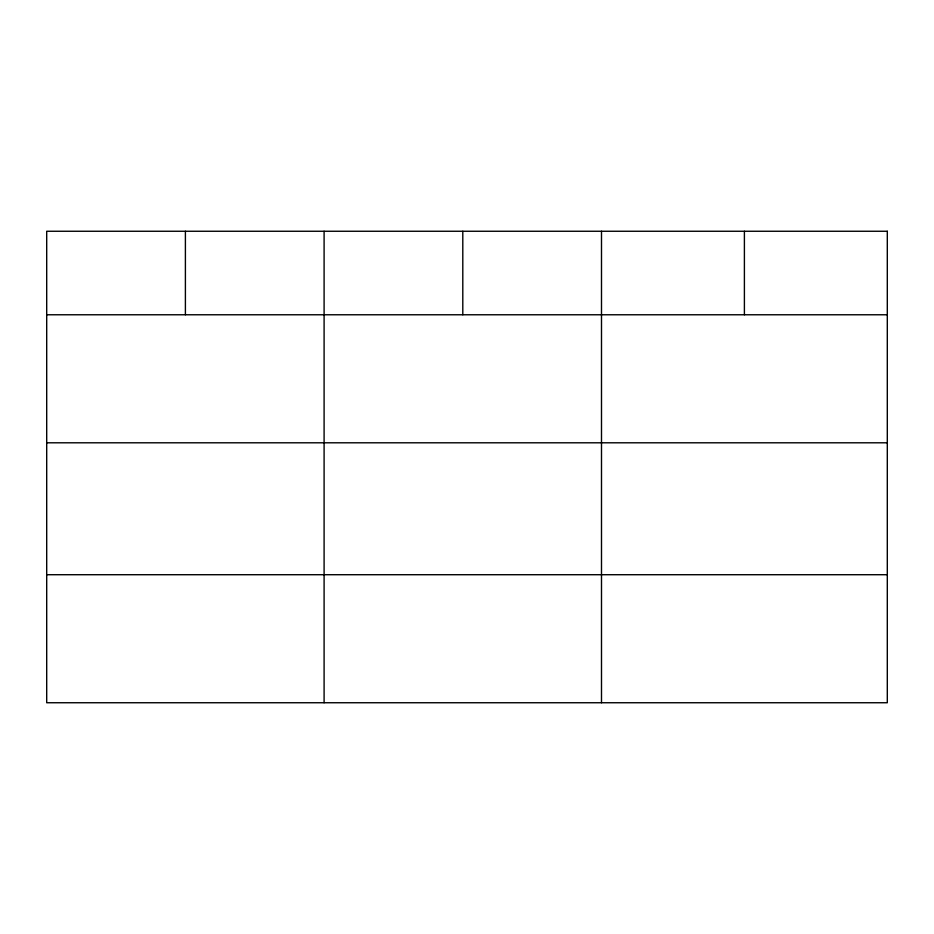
<?xml version="1.0" encoding="UTF-8"?>
<svg xmlns="http://www.w3.org/2000/svg" width="934" height="934" viewBox="0 0 934 934"><rect width="100%" height="100%" fill="white"/><g stroke="black" fill="none" stroke-linecap="round" stroke-linejoin="round"><path stroke-width="1.4" d="M46.7 314.77L887.3 314.77M46.7 442.798L887.3 442.798M46.7 574.714L887.3 574.714M744.398 231.258L744.398 314.77M601.496 231.258L601.496 702.742M462.797 231.258L462.797 314.77M324.098 231.258L324.098 702.742M185.399 231.258L185.399 314.77M887.3 231.258L46.7 231.258L46.7 702.742L887.3 702.742L887.3 231.258"/></g></svg>
